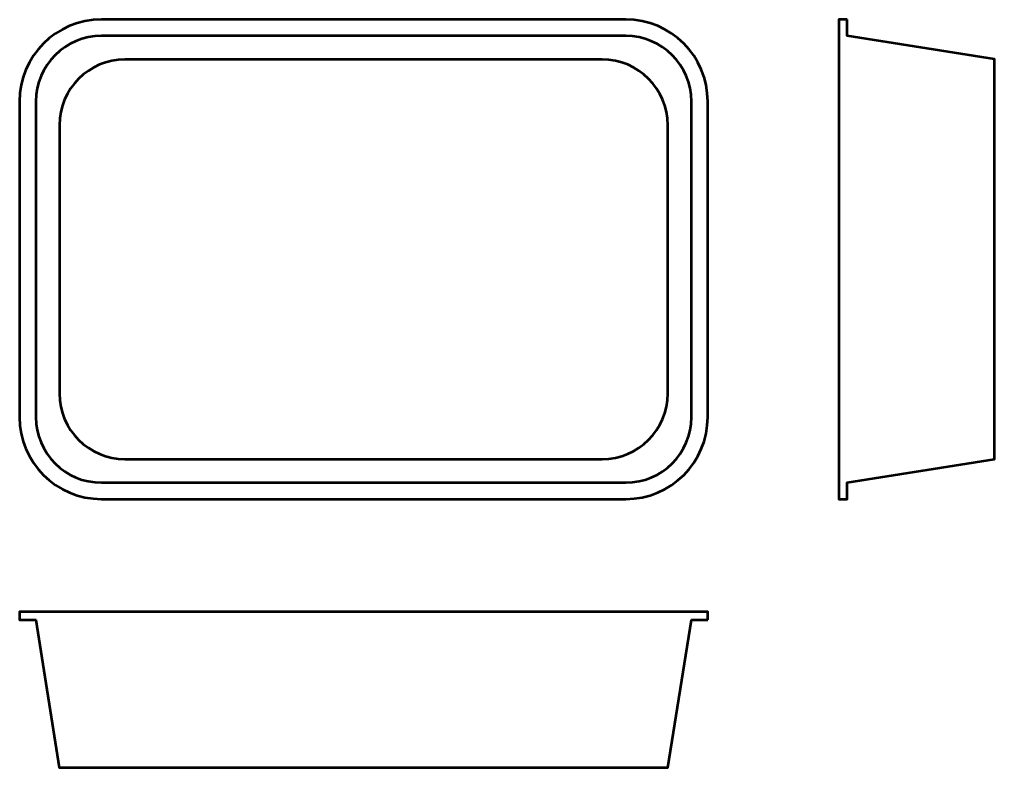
# Model space of a CAD drawing. Header units: centimetres. Extents: x -58 to 58, y -46 to 58.
# Drawn here: x -56.4 to -32.6, y 11.6 to 29.85 of the extents above; entities that cross this region are included whole.
import ezdxf

# ---------------------------------------------------------------- set-up
doc = ezdxf.new("R2010")
doc.units = ezdxf.units.CM
doc.header["$MEASUREMENT"] = 0
doc.layers.add('Layer 1', color=7, linetype='Continuous')

msp = doc.modelspace()

# ---------------------------------------------------------------- linework, layer by layer
at = {"layer": 'Layer 1', "lineweight": 53}
for points in [[(-56.4, 20.15), (-56.4, 20.15), (-56.4, 27.85), (-56.4, 27.85), (-56.4, 27.85), (-56.4, 28.95456), (-55.50457, 29.85), (-54.4, 29.85), (-54.4, 29.85), (-54.4, 29.85), (-41.6, 29.85), (-41.6, 29.85), (-41.6, 29.85), (-40.49543, 29.85), (-39.6, 28.95456), (-39.6, 27.85), (-39.6, 27.85), (-39.6, 27.85), (-39.6, 20.15), (-39.6, 20.15), (-39.6, 20.15), (-39.6, 19.04544), (-40.49543, 18.15), (-41.6, 18.15), (-41.6, 18.15), (-41.6, 18.15), (-54.4, 18.15), (-54.4, 18.15), (-54.4, 18.15), (-55.50457, 18.15), (-56.4, 19.04544), (-56.4, 20.15)], [(-36.2, 29.85), (-36.2, 29.85), (-36.2, 29.45), (-36.2, 29.45), (-36.2, 29.45), (-36.2, 29.45), (-32.6, 28.87857), (-32.6, 28.87857), (-32.6, 28.87857), (-32.6, 28.87857), (-32.6, 19.12143), (-32.6, 19.12143), (-32.6, 19.12143), (-32.6, 19.12143), (-36.2, 18.55), (-36.2, 18.55), (-36.2, 18.55), (-36.2, 18.55), (-36.2, 18.15), (-36.2, 18.15), (-36.2, 18.15), (-36.2, 18.15), (-36.4, 18.15), (-36.4, 18.15), (-36.4, 18.15), (-36.4, 18.15), (-36.4, 29.85), (-36.4, 29.85), (-36.4, 29.85), (-36.4, 29.85), (-36.2, 29.85), (-36.2, 29.85)], [(-56, 20.15), (-56, 20.15), (-56, 27.85), (-56, 27.85), (-56, 27.85), (-56, 28.73365), (-55.28365, 29.45), (-54.4, 29.45), (-54.4, 29.45), (-54.4, 29.45), (-41.6, 29.45), (-41.6, 29.45), (-41.6, 29.45), (-40.71635, 29.45), (-40, 28.73365), (-40, 27.85), (-40, 27.85), (-40, 27.85), (-40, 20.15), (-40, 20.15), (-40, 20.15), (-40, 19.26635), (-40.71635, 18.55), (-41.6, 18.55), (-41.6, 18.55), (-41.6, 18.55), (-54.4, 18.55), (-54.4, 18.55), (-54.4, 18.55), (-55.28365, 18.55), (-56, 19.26635), (-56, 20.15)], [(-55.425, 20.725), (-55.425, 20.725), (-55.425, 27.275), (-55.425, 27.275), (-55.425, 27.275), (-55.425, 28.15865), (-54.70865, 28.875), (-53.825, 28.875), (-53.825, 28.875), (-53.825, 28.875), (-42.175, 28.875), (-42.175, 28.875), (-42.175, 28.875), (-41.29135, 28.875), (-40.575, 28.15865), (-40.575, 27.275), (-40.575, 27.275), (-40.575, 27.275), (-40.575, 20.725), (-40.575, 20.725), (-40.575, 20.725), (-40.575, 19.84135), (-41.29135, 19.125), (-42.175, 19.125), (-42.175, 19.125), (-42.175, 19.125), (-53.825, 19.125), (-53.825, 19.125), (-53.825, 19.125), (-54.70865, 19.125), (-55.425, 19.84135), (-55.425, 20.725)], [(-39.6, 15.2), (-39.6, 15.2), (-40, 15.2), (-40, 15.2), (-40, 15.2), (-40, 15.2), (-40.57143, 11.6), (-40.57143, 11.6), (-40.57143, 11.6), (-40.57143, 11.6), (-55.42857, 11.6), (-55.42857, 11.6), (-55.42857, 11.6), (-55.42857, 11.6), (-56, 15.2), (-56, 15.2), (-56, 15.2), (-56, 15.2), (-56.4, 15.2), (-56.4, 15.2), (-56.4, 15.2), (-56.4, 15.2), (-56.4, 15.4), (-56.4, 15.4), (-56.4, 15.4), (-56.4, 15.4), (-39.6, 15.4), (-39.6, 15.4), (-39.6, 15.4), (-39.6, 15.4), (-39.6, 15.2), (-39.6, 15.2)]]:
    msp.add_open_spline(points, degree=3, knots=[0, 0, 0, 0, 0.11111111, 0.11111111, 0.11111111, 0.11111111, 0.22222222, 0.22222222, 0.22222222, 0.22222222, 0.33333333, 0.33333333, 0.33333333, 0.33333333, 0.44444444, 0.44444444, 0.44444444, 0.44444444, 0.55555556, 0.55555556, 0.55555556, 0.55555556, 0.66666667, 0.66666667, 0.66666667, 0.66666667, 0.77777778, 0.77777778, 0.77777778, 0.77777778, 1, 1, 1, 1], dxfattribs=at)

doc.saveas('drawing.dxf')
